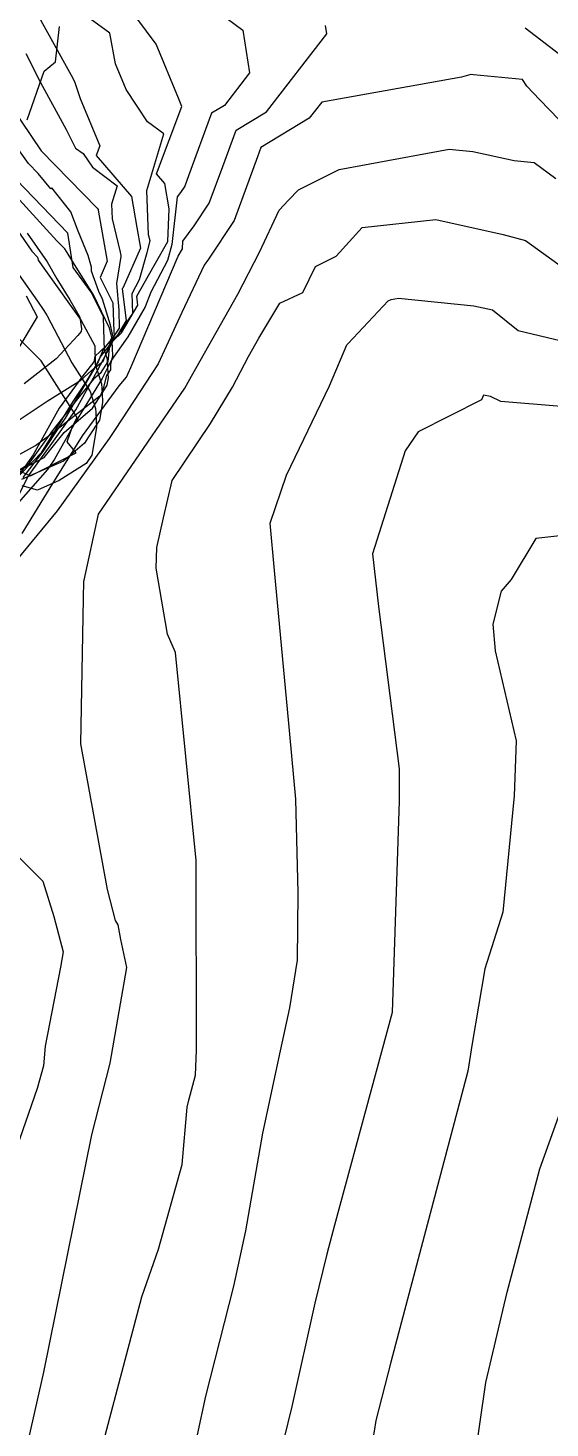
# Model space of a CAD drawing. Extents: x 0 to 298, y 0 to 220.
# Drawn here: x 153.9 to 175.9, y 129.3 to 188.4 of the extents above; entities that cross this region are included whole.
import ezdxf

# ---------------------------------------------------------------- set-up
doc = ezdxf.new("R2010")
doc.units = 0
doc.layers.add('LINES', color=1, linetype='CONTINUOUS')

msp = doc.modelspace()

# ---------------------------------------------------------------- linework, layer by layer
at = {"layer": 'LINES', "color": 1}
for points in [[(154.045, 189.401, 0), (155.687, 186.419, 0), (155.833, 186.153, 0), (156.08, 185.445, 0), (156.91, 183.441, 0), (156.756, 183.035, 0), (158.243, 181.297, 0), (158.475, 179.986, 0), (158.629, 179.115, 0), (157.873, 177.43, 0), (157.853, 177.395, 0), (158.015, 176.06, 0), (157.646, 175.441, 0), (156.699, 174.535, 0), (156.658, 174.314, 0), (156.143, 173.667, 0), (155.189, 172.349, 0), (154.091, 170.377, 0), (152.901, 168.7, 0)], [(152.943, 168.952, 0), (154.069, 170.103, 0), (154.445, 170.494, 0), (155.772, 172.633, 0), (156.337, 173.483, 0), (156.725, 174.11, 0), (156.923, 174.509, 0), (157.707, 175.492, 0), (158.295, 176.359, 0), (158.279, 177.206, 0), (158.587, 177.793, 0), (158.91, 178.925, 0), (159.027, 179.42, 0), (158.963, 179.685, 0), (158.889, 181.551, 0), (159.616, 183.94, 0), (158.922, 184.458, 0), (158.02, 185.822, 0), (157.57, 186.91, 0), (157.322, 188.2, 0), (155.726, 189.365, 0)], [(161.928, 189.093, 0), (162.96, 188.331, 0), (163.242, 186.526, 0), (162.173, 185.147, 0), (161.633, 184.817, 0), (160.659, 182.176, 0), (160.495, 181.732, 0), (160.317, 181.462, 0), (160.178, 181.278, 0), (159.957, 179.267, 0), (159.763, 178.59, 0), (159.061, 177.255, 0), (158.817, 176.633, 0), (158.091, 175.364, 0), (157.388, 174.372, 0), (157.007, 173.603, 0), (155.856, 171.743, 0), (154.983, 170.196, 0), (154.695, 169.769, 0), (151.978, 166.705, 0)], [(152.882, 167.517, 0), (153.881, 169.501, 0), (154.733, 170.667, 0), (155.885, 172.29, 0), (156.788, 173.912, 0), (157.467, 175.202, 0), (157.821, 175.54, 0), (158.516, 176.705, 0), (158.469, 177.091, 0), (159.204, 178.379, 0), (159.784, 179.394, 0), (159.84, 180.781, 0), (159.651, 181.848, 0), (159.302, 182.257, 0), (160.379, 185.099, 0), (160.234, 185.449, 0), (159.291, 187.731, 0), (158.466, 188.832, 0)], [(153.624, 167.061, 0), (154.917, 169.174, 0), (156.176, 171.185, 0), (157.722, 173.297, 0), (158.03, 173.669, 0), (158.223, 174.066, 0), (160.22, 178.773, 0), (160.4, 179.089, 0), (160.414, 179.416, 0), (160.902, 180.065, 0), (161.53, 181.012, 0), (162.105, 182.573, 0), (162.667, 184.096, 0), (163.959, 184.88, 0), (166.51, 188.169, 0), (166.453, 188.526, 0)], [(153.826, 184.537, 0), (154.544, 186.596, 0), (155.023, 186.988, 0), (155.196, 188.487, 0)], [(174.895, 188.428, 0), (176.354, 187.306, 0)], [(153.772, 187.337, 0), (154.393, 186.111, 0), (155.48, 184.124, 0), (155.874, 183.342, 0), (156.206, 183.111, 0), (156.596, 182.534, 0), (157.639, 181.755, 0), (157.399, 180.97, 0), (157.424, 180.356, 0), (157.764, 178.95, 0), (157.784, 178.863, 0), (157.794, 178.827, 0), (157.794, 178.763, 0), (157.613, 177.623, 0), (157.711, 176.497, 0), (157.725, 175.729, 0), (157.498, 175.394, 0), (157.053, 174.836, 0), (156.838, 174.311, 0), (155.445, 171.938, 0), (155.242, 171.644, 0), (154.491, 170.52, 0), (154.394, 170.397, 0), (153.645, 169.428, 0)], [(177.13, 183.701, 0), (175.522, 185.386, 0), (174.971, 185.96, 0), (174.785, 186.248, 0), (172.715, 186.444, 0), (172.597, 186.456, 0), (172.205, 186.335, 0), (166.288, 185.286, 0), (165.764, 184.61, 0), (163.719, 183.363, 0), (163.577, 182.977, 0), (162.582, 180.281, 0), (161.497, 178.644, 0), (161.315, 178.403, 0), (160.38, 176.392, 0), (159.373, 174.227, 0), (157.559, 171.458, 0), (157.304, 171.071, 0), (155.101, 168.014, 0)], [(152.704, 185.78, 0), (154.422, 183.233, 0), (156.787, 180.802, 0), (156.835, 180.746, 0), (156.84, 180.714, 0), (157.221, 178.561, 0), (156.916, 177.881, 0), (157.457, 176.807, 0), (157.496, 175.573, 0), (157.515, 175.414, 0), (157.472, 175.342, 0), (157.361, 175.235, 0), (157.32, 175.014, 0), (157.247, 174.331, 0), (156.917, 173.822, 0), (156.634, 173.578, 0), (155.967, 172.742, 0), (154.906, 171.411, 0), (153.869, 169.978, 0), (151.54, 168.466, 0)], [(152.926, 170.081, 0), (153.93, 170.631, 0), (154.184, 170.782, 0), (154.775, 171.216, 0), (156.912, 172.873, 0), (156.942, 172.902, 0), (156.947, 172.902, 0), (157.077, 173.242, 0), (157.201, 173.728, 0), (157.368, 173.979, 0), (157.368, 174.193, 0), (157.45, 174.569, 0), (157.433, 175.189, 0), (157.464, 175.36, 0), (157.354, 175.855, 0), (157.019, 176.959, 0), (156.856, 177.29, 0), (156.551, 178.146, 0), (156.552, 178.311, 0), (156.415, 178.81, 0), (155.989, 179.835, 0), (155.676, 180.655, 0), (154.869, 181.667, 0), (154.833, 181.622, 0), (154.301, 182.265, 0), (153.89, 182.689, 0), (153.231, 183.627, 0)], [(151.17, 183.134, 0), (154.034, 178.986, 0), (154.27, 178.74, 0), (154.292, 178.605, 0), (154.602, 178.173, 0), (156.12, 176.061, 0), (156.69, 174.988, 0), (156.714, 174.217, 0), (156.977, 173.381, 0), (156.998, 172.987, 0), (157.021, 172.587, 0), (156.892, 171.848, 0), (156.431, 171.137, 0), (156.262, 170.877, 0), (155.374, 170.113, 0), (153.591, 169.335, 0)], [(153.906, 128.812, 0), (154.543, 131.622, 0), (156.57, 141.646, 0), (157.339, 144.672, 0), (158.052, 148.714, 0), (157.798, 149.905, 0), (157.681, 150.52, 0), (157.569, 150.709, 0), (157.227, 152.012, 0), (156.097, 158.175, 0), (156.221, 164.31, 0), (156.224, 165.042, 0), (156.237, 165.088, 0), (156.848, 167.869, 0), (160.495, 173.205, 0), (160.777, 173.703, 0), (162.738, 177.174, 0), (163.652, 178.946, 0), (164.491, 180.724, 0), (164.892, 181.145, 0), (165.308, 181.587, 0), (167.023, 182.446, 0), (171.683, 183.299, 0), (172.681, 183.196, 0), (174.43, 182.821, 0), (175.274, 182.738, 0), (176.193, 182.06, 0)], [(147.83, 173.999, 0), (148.375, 172.635, 0), (148.89, 172.31, 0), (150.451, 171.258, 0), (151.373, 170.634, 0), (153.975, 169.488, 0), (155.897, 170.473, 0), (155.519, 170.929, 0), (155.754, 171.583, 0), (155.944, 171.961, 0), (154.418, 174.358, 0), (153.021, 175.753, 0), (151.568, 178.463, 0), (151.06, 179.222, 0), (150.767, 179.659, 0), (150.68, 179.758, 0), (148.09, 181.928, 0), (147.691, 182.221, 0), (146.309, 180.347, 0), (146.442, 178.65, 0), (146.533, 177.502, 0), (146.868, 176.406, 0), (147.004, 175.634, 0), (147.83, 173.999, 0)], [(152.743, 169.33, 0), (154.557, 170.27, 0), (155.395, 171.322, 0), (156.589, 172.349, 0), (157.027, 173.024, 0), (157.22, 173.321, 0), (157.273, 173.63, 0), (157.264, 173.797, 0), (157.229, 174.424, 0), (157.107, 174.812, 0), (157.08, 175.699, 0), (157.064, 176.209, 0), (156.535, 177.259, 0), (155.783, 178.304, 0), (155.551, 179.748, 0), (153.019, 182.381, 0)], [(150.981, 170.203, 0), (154.678, 172.645, 0), (156.097, 173.542, 0), (156.556, 173.941, 0), (157.042, 174.345, 0), (157.117, 174.529, 0), (157.41, 175.229, 0), (157.411, 175.338, 0), (157.312, 175.734, 0), (156.637, 177.137, 0), (155.911, 178.311, 0), (155.567, 178.859, 0), (155.425, 179.081, 0), (155.081, 179.424, 0), (153.069, 181.643, 0)], [(151.934, 180.176, 0), (154.271, 176.869, 0), (154.534, 176.477, 0), (154.683, 176.254, 0), (155.724, 174.272, 0), (156.498, 173.056, 0), (156.724, 172.338, 0), (156.733, 172.177, 0), (156.768, 171.543, 0), (156.565, 170.374, 0), (156.332, 170.015, 0), (155.19, 169.299, 0), (154.268, 168.895, 0), (153.615, 169.077, 0)], [(157.131, 128.941, 0), (158.687, 134.798, 0), (159.387, 136.82, 0), (160.388, 140.399, 0), (160.594, 142.822, 0), (160.67, 143.11, 0), (160.957, 144.168, 0), (160.992, 145.221, 0), (160.978, 153.202, 0), (160.979, 153.216, 0), (160.978, 153.219, 0), (160.977, 153.235, 0), (160.101, 162.033, 0), (159.767, 162.801, 0), (159.292, 165.598, 0), (159.318, 166.46, 0), (159.603, 167.726, 0), (159.964, 169.293, 0), (161.589, 171.707, 0), (162.513, 173.235, 0), (163.191, 174.536, 0), (163.629, 175.312, 0), (164.525, 176.795, 0), (165.489, 177.244, 0), (166.03, 178.336, 0), (166.901, 178.773, 0), (168.007, 179.984, 0), (171.118, 180.332, 0), (173.963, 179.695, 0), (174.912, 179.443, 0), (178.156, 177.103, 0)], [(153.838, 179.744, 0), (154.684, 178.536, 0), (155.089, 177.813, 0), (155.637, 176.934, 0), (156.065, 176.197, 0), (156.136, 175.711, 0), (156.114, 175.599, 0), (155.973, 175.427, 0), (155.06, 174.432, 0), (153.701, 173.376, 0)], [(153.796, 177.095, 0), (154.255, 176.207, 0), (153.432, 174.845, 0)], [(160.68, 127.343, 0), (161.388, 130.609, 0), (162.576, 135.247, 0), (163.078, 137.587, 0), (163.796, 141.724, 0), (164.547, 145.192, 0), (164.938, 147.021, 0), (165.27, 149.034, 0), (165.287, 151.877, 0), (165.199, 155.833, 0), (164.948, 158.579, 0), (164.292, 165.498, 0), (164.112, 167.496, 0), (164.804, 169.517, 0), (166.618, 173.303, 0), (167.351, 175.024, 0), (167.405, 175.081, 0), (169.103, 176.883, 0), (169.221, 176.942, 0), (169.54, 177.001, 0), (172.727, 176.672, 0), (173.514, 176.503, 0), (174.602, 175.629, 0), (176.428, 175.197, 0)], [(178.971, 172.21, 0), (173.861, 172.631, 0), (173.428, 172.841, 0), (173.134, 172.897, 0), (173.05, 172.7, 0), (170.364, 171.356, 0), (169.817, 170.553, 0), (168.432, 166.2, 0), (168.686, 163.969, 0), (169.56, 157.119, 0), (169.562, 155.764, 0), (169.267, 146.823, 0), (166.826, 137.834, 0), (166.504, 136.605, 0), (165.999, 134.531, 0), (165.024, 130.162, 0), (164.209, 126.829, 0)], [(155.101, 168.014, 0), (152.503, 164.891, 0)], [(177.993, 167.147, 0), (175.353, 166.853, 0), (174.299, 165.108, 0), (173.882, 164.621, 0), (173.521, 163.226, 0)], [(173.521, 163.226, 0), (173.625, 162.101, 0), (174.513, 158.304, 0), (174.426, 155.969, 0), (173.947, 151.053, 0), (173.192, 148.662, 0), (172.656, 145.504, 0), (172.472, 144.339, 0), (169.214, 132.036, 0), (168.574, 129.572, 0), (168.513, 129.121, 0), (168.445, 128.802, 0), (168.319, 128.127, 0), (167.082, 120.614, 0), (166.804, 117.201, 0), (167.942, 109.009, 0), (168.319, 104.963, 0), (169.448, 95, 0), (170.379, 89.245, 0), (170.923, 86.943, 0), (173.222, 81.903, 0), (174.066, 80.456, 0), (175.066, 79.538, 0), (177.845, 77.658, 0)], [(153.336, 153.527, 0), (154.488, 152.373, 0), (154.957, 150.88, 0), (155.355, 149.377, 0), (155.245, 148.731, 0), (154.588, 145.399, 0), (154.517, 144.56, 0), (154.252, 143.613, 0), (153.264, 140.76, 0)], [(171.656, 123.037, 0), (172.705, 127.559, 0), (173.231, 131.186, 0), (174.133, 134.996, 0), (175.519, 140.213, 0), (177.414, 145.505, 0)]]:
    msp.add_polyline3d(points, dxfattribs=at)

doc.saveas('drawing.dxf')
